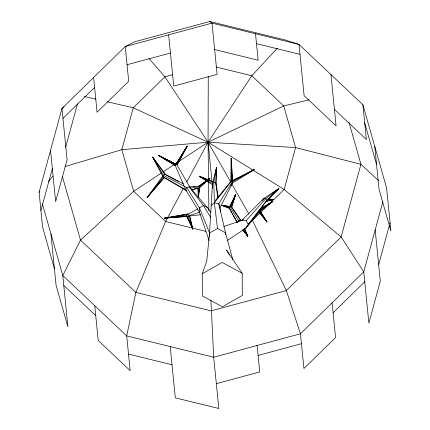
<?xml version="1.0" encoding="UTF-8"?>
<svg xmlns="http://www.w3.org/2000/svg" width="430" height="430" viewBox="0 0 430 430"><rect width="100%" height="100%" fill="white"/><g stroke="black" fill="none" stroke-linecap="round" stroke-linejoin="round"><path stroke-width="0.64" d="M208.518 180.466L208.066 142.196L208.254 76.492M198.364 189.592L198.327 197.451L198.171 188.179L199.203 188.001L206.954 181.003M215.344 200.477L230.883 181.476L231.227 158.229L232.587 180.837M218.263 197.381L216.156 184.368L216.559 167.394L212.463 183.459L209.555 233.028L206.744 261.155L202.25 273.76L202.363 295.931L222.391 306.773L242.31 295.442L242.197 273.265L226.459 249.938L229.604 255.097M178.67 181.723L165.7 174.655L152.688 157.138L163.325 175.322L186.727 187.561L189.162 186.814L199.412 186.136L199.912 186.722L198.413 197.472L199.203 188.001L199.912 186.722L206.878 180.885M198.386 197.44L198.687 194.113M198.864 192.119L198.988 190.791M216.064 172.564L216.559 167.394L215.091 174.591M164.636 177.327L147.108 197.569L163.137 176.983L163.325 175.322L164.668 174.145L165.7 174.655M210.813 212.382L207.325 207.54L190.463 188.141L177.02 165.007L187.168 146.152L175.075 165.609L158.761 155.515L175.897 164.029M177.02 165.007L187.168 146.152L176.112 163.943M232.759 259.559L225.53 232.834L217.521 228.497L214.366 202.713L213.785 182.336L216.559 167.394L215.661 182.772L217.892 197.881M54.411 268.653L42.565 227.029L39.098 192.296L61.952 108.478L125.243 46.547L134.59 41.807L209.732 21.5L285.068 39.963L299 44.419L362.909 104.786L386.613 188.034L390.902 231.034L379.056 189.415L374.761 146.41M40.915 210.49L52.342 168.581M65.639 147.286L77.481 103.867M382.92 201.573L363.753 271.846L368.87 323.123L380.297 281.215L375.18 229.942M378.647 264.676L389.376 225.347M389.725 224.057L390.08 222.767M230.061 206.389L221.633 205.293L229.104 207.776L230.023 206.749L235.624 194.527L231.754 207.325L231.361 206.556L235.624 194.527L229.695 206.572M231.926 205.212L235.624 194.527L234.291 197.574M234.388 197.628L235.624 194.527M232.162 202.449L233.759 198.794M220.595 211.7L219.945 207.787L232.705 182.836L232.238 181.831L231.227 158.229L231.249 181.261L214.366 202.713L211.146 205.615M209.168 240.639L199.477 212.334L185.652 189.657L186.727 187.561L199.461 207.9L209.555 233.028L209.571 236.828M183.368 188.356L165.631 221.498L135.853 292.4L126.705 335.911L130.172 370.644L98.217 340.458L94.751 305.725M186.851 181.847L208.066 142.196L251.781 75.75L277.318 48.294M223.885 226.406L241.708 220.552L263.934 198.418L278.914 188.539L266.837 200.353L245.879 228.163L227.223 240.601M230.716 185.927L232.017 183.626M181.616 155.837L187.168 146.152L176.09 164.695L175.134 165.217L158.761 155.515L173.489 163.174M260.252 208.819L272.674 201.514L260.021 210.829L245.879 228.163L244.605 228.142M237.629 222.251L238.591 220.671L246.164 220.633L265.772 198.66L278.914 188.539L266.079 201.772L273.265 199.584L268.599 199.004M232.705 182.836L232.34 183.046L254.184 169.705L232.238 181.831L218.762 203.799L225.53 232.834M245.879 228.163L248.25 224.439L266.837 200.353L273.265 199.584L268.272 198.966M183.33 183.798L164.668 174.145L152.688 157.138L163.137 176.983L185.652 189.657L186.953 190.99L164.169 177.493L147.108 197.569L163.325 175.322M147.108 197.569L152.602 190.796M187.523 213.871L186.298 215.36L164.48 218.134L188.501 213.882M39.098 192.296L39.968 191.285M48.235 181.675L53.019 176.117M260.182 210.979L266.923 221.955L259.548 211.651L272.674 201.514L259.505 209.883L260.021 210.829L248.25 224.439L246.164 220.633M262.241 200.799L263.934 198.418L265.772 198.66L266.837 200.353M62.947 118.4L94.589 87.435M333.099 312.739L364.742 281.774M207.921 180.132L209.861 178.38L207.674 179.891M276.469 190.705L278.914 188.539L272.942 192.828M216.156 184.368L215.661 182.772L213.785 182.336L212.463 183.459L199.257 176.214L213.232 181.799M207.873 180.052L209.861 178.38L207.771 179.933M204.272 183.067L206.814 180.939M207.83 180.084L209.861 178.38L207.781 179.966M203.111 183.535L206.744 180.761L199.412 186.136L198.375 186.319L206.583 180.648M64.113 106.898L61.952 108.478L67.075 159.75L55.642 201.659L50.525 150.387M264.015 207.706L267.261 205.384M268.347 204.61L272.674 201.514L265.939 205.723M161.642 172.849L133.682 191.312L80.507 240.117L62.796 275.539L67.913 326.816L56.067 285.192L50.944 233.92M163.325 171.742L173.951 164.722M175.069 163.986L177.305 162.508M178.423 161.771L208.066 142.196L283.736 105.936L309.143 99.798M241.708 220.552L243.391 219.477M262.574 207.83L264.821 206.427M230.883 181.476L254.184 169.705L244.821 174.946M209.555 233.028L217.521 228.497M202.25 273.76L222.17 262.424L242.197 273.265M197.746 208.873L186.298 215.36L192.85 229.136L189.657 216.209M232.076 180.874L254.184 169.705M185.12 214.559L164.48 218.134L186.642 216.387L199.477 212.334L199.461 207.9L203.385 205.502L207.325 207.54M65.081 166.512L121.83 149.688L208.066 142.196L295.587 147.56L360.937 164.335L378.379 180.428M127.06 64.742L170.447 53.019M172.672 74.718L164.905 76.814L133.257 107.779L121.83 149.688L133.682 191.312L165.631 221.498L205.884 231.361M258.07 355.427L301.452 343.704M216.338 383.689L259.72 371.966L257.081 345.5M191.312 189.899L198.171 188.179M191.35 189.791L199.203 188.001M270.04 200.278L273.265 199.584L270.744 199.649M199.912 186.722L190.463 188.141L189.162 186.814L203.385 205.502L210.625 217.279M237.156 222.503L229.502 208.545L221.633 205.293L230.023 206.749L231.361 206.556L241.042 220.703L242.321 220.681M186.642 216.387L200.756 214.726M171.677 217.204L164.48 218.134L186.797 216.505M193.849 186.803L195.139 186.663M177.079 164.615L176.09 164.695L158.761 155.515L167.99 160.858M241.042 220.703L238.591 220.671L230.023 206.749M226.062 206.185L221.633 205.293L223.519 205.776M84.344 96.492L96.083 99.201M107.172 101.759L133.257 107.779L208.066 142.196L284.155 189.469L341.14 236.919L363.753 271.846L300.462 333.777L213.694 357.228L126.705 335.911L62.796 275.539L42.377 203.82M256.495 43.683L299.995 54.341M214.651 49.563L258.15 60.221L255.506 33.76M216.075 66.999L251.781 75.75L283.736 105.936L295.587 147.56L284.155 189.469L252.512 220.429L286.332 290.556L300.462 333.777L303.929 368.51L335.572 337.545L332.105 302.811M128.522 354.105L172.016 364.764M214.366 202.713L218.762 203.799L219.945 207.787M213.785 182.336L199.257 176.214L212.409 184.701M203.481 178.251L199.257 176.214L207.335 181.025M163.137 176.983L164.169 177.493M231.249 181.261L232.238 181.831M209.732 21.5L212.011 23.102L299 44.419L304.123 95.691L336.072 125.877L330.955 74.6M334.422 109.333L366.376 139.519L362.909 104.786M63.785 285.466L95.739 315.647M149.086 58.55L164.905 76.814L208.066 142.196L230.62 181.901M242.525 229.835L247.841 236.35L244.487 228.314M259.016 212.097L266.923 221.955L260.021 210.829M259.29 212.178L266.923 221.955L263.88 217.537M242.982 230.088L247.841 236.35L244.444 228.524M262.359 215.333L263.122 216.435M232.125 207.878L240.682 220.547M155.251 160.971L152.688 157.138L157.611 165.862M243.665 229.453L247.841 236.35L246.524 234.108M231.614 183.648L248.862 214.011M236.994 222.202L229.104 207.776L229.502 208.545M186.867 216.559L192.85 229.136L189.474 215.796M175.134 165.217L185.652 189.657M188.109 216.408L192.85 229.136L191.57 225.476M364.726 122.98L376.578 164.604M349.026 122.496L360.937 164.335L341.14 236.919L286.332 290.556L211.189 310.863L135.853 292.4L80.507 240.117L62.366 176.397M208.066 142.196L211.99 181.503M212.253 184.169L212.656 188.163M168.63 34.825L173.747 86.097L217.128 74.374L212.011 23.102L125.243 46.547L128.715 81.281L97.067 112.246L93.6 77.513M170.199 346.569L175.316 397.841L218.816 408.5L213.694 357.228L210.91 300.188M231.797 170.973L231.227 158.229L231.265 165.437M231.98 174.999L232.13 178.353M197.94 188.163L198.3 197.44M208.534 181.804L208.873 210.673M225.535 233.463L225.54 234.732"/></g></svg>
